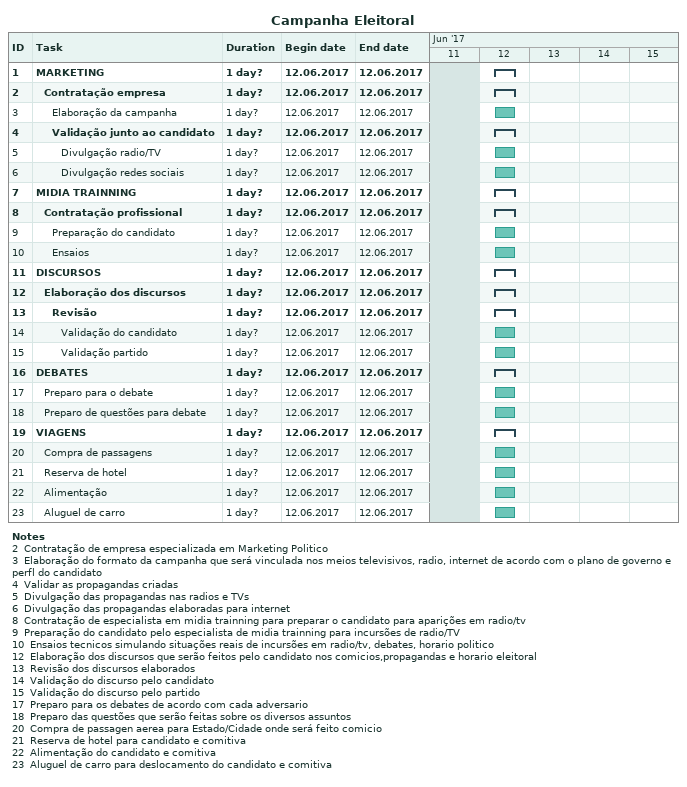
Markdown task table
Campanha Eleitoral

| ID | Level | Task | Duration | Start | Finish |
|---|---|---|---|---|---|
| 1 | 1 | **MARKETING** | 1d? | 2017-06-12 | 2017-06-12 |
| 2 | 2 | **Contratação empresa** | 1d? | 2017-06-12 | 2017-06-12 |
| 3 | 3 | Elaboração da campanha | 1d? | 2017-06-12 | 2017-06-12 |
| 4 | 3 | **Validação junto ao candidato** | 1d? | 2017-06-12 | 2017-06-12 |
| 5 | 4 | Divulgação radio/TV | 1d? | 2017-06-12 | 2017-06-12 |
| 6 | 4 | Divulgação redes sociais | 1d? | 2017-06-12 | 2017-06-12 |
| 7 | 1 | **MIDIA TRAINNING** | 1d? | 2017-06-12 | 2017-06-12 |
| 8 | 2 | **Contratação profissional** | 1d? | 2017-06-12 | 2017-06-12 |
| 9 | 3 | Preparação do candidato | 1d? | 2017-06-12 | 2017-06-12 |
| 10 | 3 | Ensaios | 1d? | 2017-06-12 | 2017-06-12 |
| 11 | 1 | **DISCURSOS** | 1d? | 2017-06-12 | 2017-06-12 |
| 12 | 2 | **Elaboração dos discursos** | 1d? | 2017-06-12 | 2017-06-12 |
| 13 | 3 | **Revisão** | 1d? | 2017-06-12 | 2017-06-12 |
| 14 | 4 | Validação do candidato | 1d? | 2017-06-12 | 2017-06-12 |
| 15 | 4 | Validação partido | 1d? | 2017-06-12 | 2017-06-12 |
| 16 | 1 | **DEBATES** | 1d? | 2017-06-12 | 2017-06-12 |
| 17 | 2 | Preparo para o debate | 1d? | 2017-06-12 | 2017-06-12 |
| 18 | 2 | Preparo de questões para debate | 1d? | 2017-06-12 | 2017-06-12 |
| 19 | 1 | **VIAGENS** | 1d? | 2017-06-12 | 2017-06-12 |
| 20 | 2 | Compra de passagens | 1d? | 2017-06-12 | 2017-06-12 |
| 21 | 2 | Reserva de hotel | 1d? | 2017-06-12 | 2017-06-12 |
| 22 | 2 | Alimentação | 1d? | 2017-06-12 | 2017-06-12 |
| 23 | 2 | Aluguel de carro | 1d? | 2017-06-12 | 2017-06-12 |

Notes
- 2: Contratação de empresa especializada em Marketing Politico
- 3: Elaboração do formato da campanha que será vinculada nos meios televisivos, radio, internet de acordo com o plano de governo e perfl do candidato
- 4: Validar as propagandas criadas
- 5: Divulgação das propagandas nas radios e TVs
- 6: Divulgação das propagandas elaboradas para internet
- 8: Contratação de especialista em midia trainning para preparar o candidato para aparições em radio/tv
- 9: Preparação do candidato pelo especialista de midia trainning para incursões de radio/TV
- 10: Ensaios tecnicos simulando situações reais de incursões em radio/tv, debates, horario politico
- 12: Elaboração dos discursos que serão feitos pelo candidato nos comicios,propagandas e horario eleitoral
- 13: Revisão dos discursos elaborados
- 14: Validação do discurso pelo candidato
- 15: Validação do discurso pelo partido
- 17: Preparo para os debates de acordo com cada adversario
- 18: Preparo das questões que serão feitas sobre os diversos assuntos
- 20: Compra de passagen aerea para Estado/Cidade onde será feito comicio
- 21: Reserva de hotel para candidato e comitiva
- 22: Alimentação do candidato e comitiva
- 23: Aluguel de carro para deslocamento do candidato e comitiva
